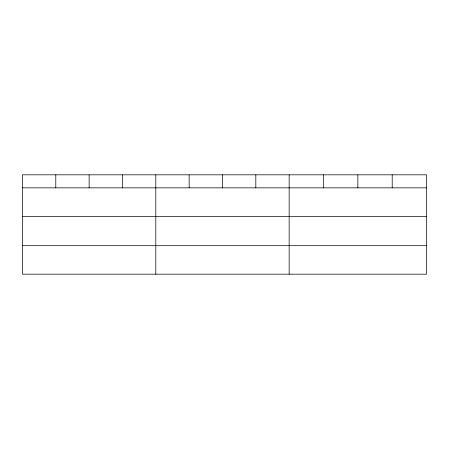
<?xml version="1.0" encoding="UTF-8"?>
<svg xmlns="http://www.w3.org/2000/svg" width="449" height="449" viewBox="0 0 449 449"><rect width="100%" height="100%" fill="white"/><g stroke="black" fill="none" stroke-linecap="round" stroke-linejoin="round"><path stroke-width="0.67" d="M426.55 216.339L426.55 174.818L22.45 174.818L22.45 274.182L426.55 274.182L426.55 216.339L22.45 216.339M22.45 187.845L426.55 187.845M22.45 245.693L426.55 245.693M392.202 174.818L392.202 187.845M357.853 174.818L357.853 187.845M323.505 174.818L323.505 187.845M289.156 174.818L289.156 274.182M255.818 174.818L255.818 187.845M222.48 174.818L222.48 187.845M189.141 174.818L189.141 187.845M155.803 174.818L155.803 274.182M122.465 174.818L122.465 187.845M89.127 174.818L89.127 187.845M55.788 174.818L55.788 187.845"/></g></svg>
